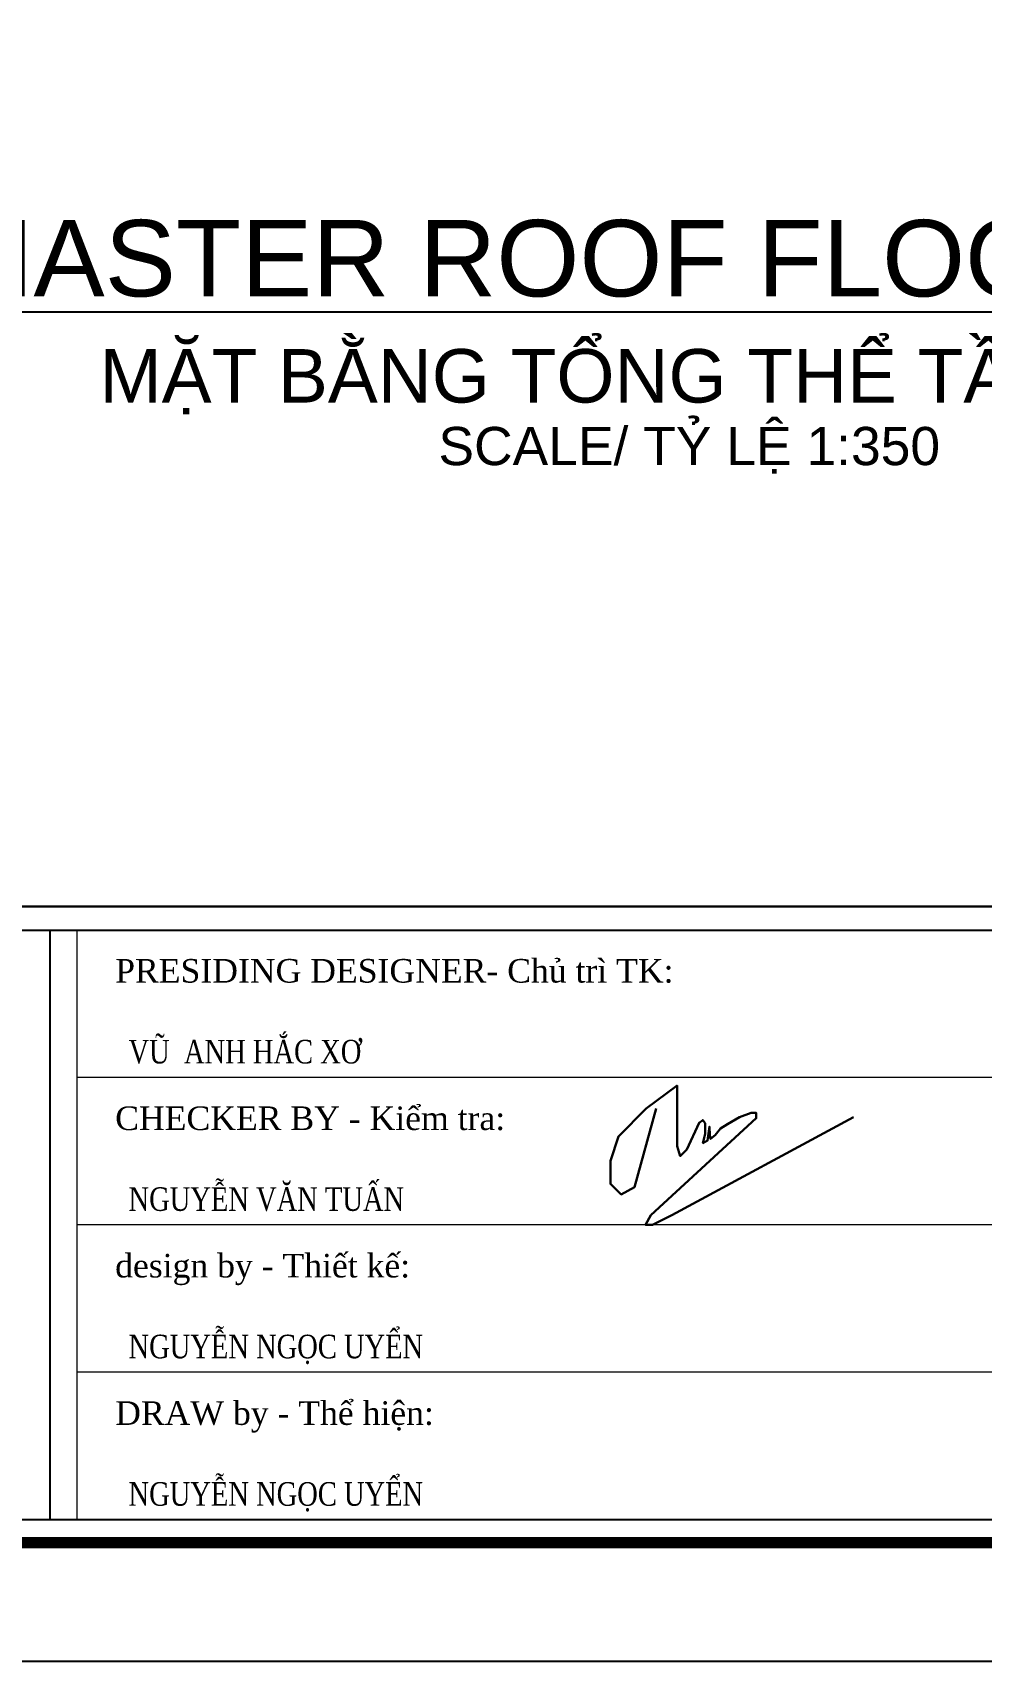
# Model space of a CAD drawing. Header units: inches. Extents: x 315041 to 662841, y -45540 to -35018.
# Drawn here: x 331008 to 331080.4, y -36052.2 to -35927.9 of the extents above; entities that cross this region are included whole.
import ezdxf
from ezdxf.enums import TextEntityAlignment as Align

# ---------------------------------------------------------------- set-up
doc = ezdxf.new("R2010")
doc.units = ezdxf.units.IN
doc.header["$MEASUREMENT"] = 0
for name, color, linetype in [('1', 1, 'Continuous'), ('2', 2, 'Continuous'), ('7', 7, 'Continuous'), ('AZNB-BN-TL-A- ROOF FLOOR PLAN$0$TITLE-TEXT', 130, 'Continuous'), ('BAO KHUNG', 31, 'Continuous')]:
    doc.layers.add(name, color=color, linetype=linetype)
doc.layers.add('Cover text', color=7, linetype='Continuous', true_color=0x52370f)
doc.layers.add('S-Hatch', color=8, linetype='Continuous', lineweight=9)
doc.styles.add('AZNB-BN-TL-A- ROOF FLOOR PLAN$0$Standard', font='arial.ttf')
doc.styles.add('ST3', font='times.ttf', dxfattribs={"width": 0.8})

# ---------------------------------------------------------------- blocks, each defined once
blk = doc.blocks.new('A$C3be9bcc6')
at = {"layer": '1', "color": 5, "lineweight": 30}
blk.add_lwpolyline([(0.81, 8.89), (-0.84, 2.88), (-1.85, 2.33), (-2.68, 3.13), (-2.68, 4.9), (-2.07, 6.74), (0.04, 8.88), (2.4, 10.63), (2.4, 6), (2.65, 5.25), (3.15, 5.75), (4.09, 7.78), (4.36, 8), (4.55, 7.76), (4.55, 6.96), (4.38, 6.24), (4.73, 6.44), (4.87, 7.5), (4.91, 6.81), (4.96, 6.56), (5.3, 6.85), (5.71, 7.36), (6.26, 7.68), (7.16, 8.21), (8.05, 8.54), (8.45, 8.54), (8.45, 8.14), (0.41, 0.75), (0, 0), (0.54, 0), (2.01, 0.75), (15.87, 8.23)], dxfattribs=at)
blk = doc.blocks.new('A$C75D82031')
at = {"layer": '2', "color": 157, "linetype": 'Continuous'}
blk.add_lwpolyline([(0, 420), (594, 420), (594, 0), (0, 0)], close=True, dxfattribs=at)
at = {"layer": '7', "color": 147, "linetype": 'Continuous'}
blk.add_lwpolyline([(12.33, 57.61), (581.67, 57.61), (581.67, 409.19), (12.33, 409.19)], close=True, dxfattribs=at)
at = {"layer": 'BAO KHUNG', "color": 167, "linetype": 'Continuous', "const_width": 0.871}
blk.add_lwpolyline([(10.59, 9.07), (583.41, 9.07), (583.41, 410.93), (10.59, 410.93)], close=True, dxfattribs=at)
at = {"layer": 'BAO KHUNG', "color": 7}
for points in [[(144.95, 55.81), (285.8, 55.81), (285.8, 10.81), (144.95, 10.81)], [(211.89, 55.81), (474.14, 55.81), (474.14, 10.81), (211.89, 10.81)]]:
    blk.add_lwpolyline(points, close=True, dxfattribs=at)
at = {"layer": 'S-Hatch'}
for p, q in [((213.95, 10.81), (213.95, 55.81)), ((285.8, 44.56), (213.95, 44.56)), ((285.8, 33.31), (213.95, 33.31)), ((285.8, 22.06), (213.95, 22.06))]:
    blk.add_line(p, q, dxfattribs=at)
blk.add_blockref('A$C3be9bcc6', (257.32, 33.31))
at = {"layer": 'BAO KHUNG', "color": 7, "linetype": 'Continuous', "style": 'ST3'}
for s, p in [('PRESIDING DESIGNER- Chủ trì TK:', (216.86, 51.8)), ('CHECKER BY - Kiểm tra:', (216.86, 40.55)), ('design by - Thiết kế:', (216.86, 29.3)), ('DRAW by - Thể hiện:', (216.86, 18.05))]:
    blk.add_text(s, height=1.8, dxfattribs=at).set_placement(p)
at = {"layer": 'Cover text', "linetype": 'Continuous', "style": 'ST3', "width": 0.8}
for s, p in [('VŨ  ANH HẮC XƠ', (217.88, 45.63)), ('NGUYỄN VĂN TUẤN', (217.88, 34.38)), ('NGUYỄN NGỌC UYỂN', (217.88, 23.13)), ('NGUYỄN NGỌC UYỂN', (217.88, 11.88))]:
    blk.add_text(s, height=1.8, dxfattribs=at).set_placement(p)

msp = doc.modelspace()

# ---------------------------------------------------------------- linework, layer by layer
at = {"color": 8}
msp.add_lwpolyline([(330809.7734, -35643.0427), (331379.1113, -35643.0427), (331379.1113, -35994.6225), (330809.7734, -35994.6225)], close=True, dxfattribs=at)

# ---------------------------------------------------------------- block references
at = {"color": 1}
msp.add_blockref('A$C75D82031', (330797.4424, -36052.2326), dxfattribs=at)

# ---------------------------------------------------------------- texts
at = {"layer": 'AZNB-BN-TL-A- ROOF FLOOR PLAN$0$TITLE-TEXT', "style": 'AZNB-BN-TL-A- ROOF FLOOR PLAN$0$Standard'}
for s, height, p in [('%%UMASTER ROOF FLOOR PLAN', 5.833333, (331058.0971, -35949.8204)), ('MẶT BẰNG TỔNG THỂ TẦNG MÁI', 4.083333, (331058.0971, -35957.3984)), ('SCALE/ TỶ LỆ 1:350', 2.916667, (331058.0971, -35961.8222))]:
    msp.add_text(s, height=height, dxfattribs=at).set_placement(p, align=Align.BOTTOM_CENTER)

doc.saveas('drawing.dxf')
